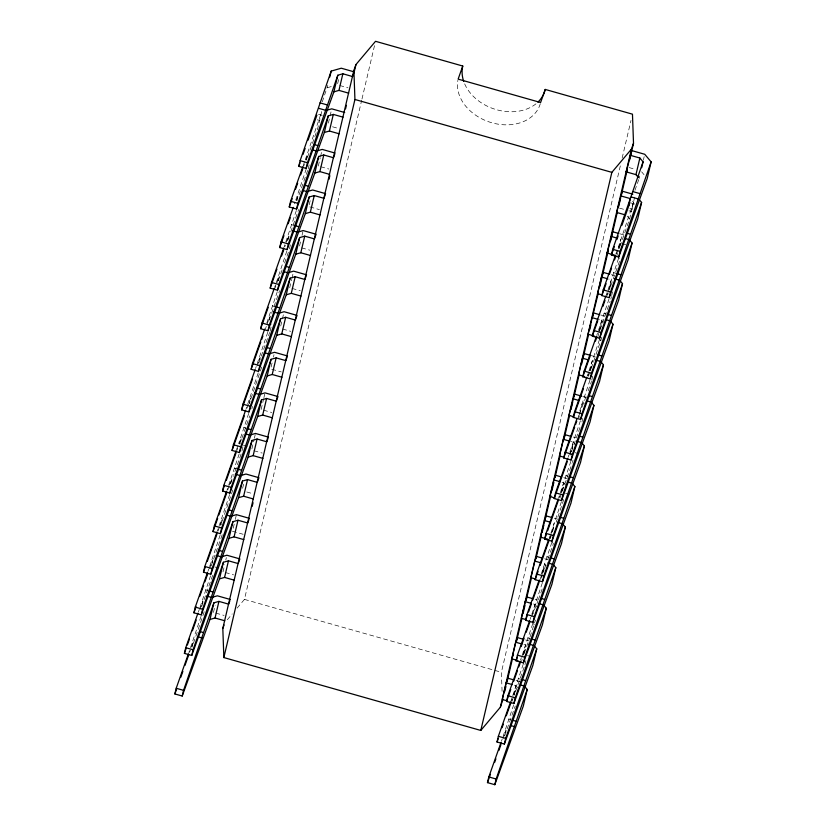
<?xml version="1.0" encoding="UTF-8"?>
<svg xmlns="http://www.w3.org/2000/svg" width="826" height="826" viewBox="0 0 826 826"><rect width="100%" height="100%" fill="white"/><g stroke="black" fill="none" stroke-linecap="round" stroke-linejoin="round"><path stroke-width="0.62" stroke-dasharray="4.13 3.1" d="M192.128 647.068L193.408 641.606L189.619 652.313M210.558 575.774L199.644 608.432M230.516 483.613L231.538 479.245L229.432 485.192M239.158 453.99L226.974 490.21M248.688 413.413L238.611 443.686M268.894 320.22L269.658 316.936L266.715 325.268M277.278 291.681L265.941 325.527M278.166 280.726L279.188 276.359L276.245 284.691M287.696 240.149L288.718 235.782L284.929 246.489M296.338 210.527L284.154 246.747M296.968 200.666L298.248 195.204L295.305 203.537M306.498 160.089L307.778 154.627L304.835 162.959M204.208 611.767L192.541 645.901M232.808 489.983L220.728 525.284L222.008 519.822L217.796 531.717M242.896 447.031L241.502 452.968L233.593 475.301M251.868 408.829L252.426 406.454M261.677 367.064L249.318 403.553L250.598 398.091L246.809 408.798M270.092 331.236L271.764 324.112M289.43 248.894L290.545 244.145M308.212 168.927L309.327 164.178M322.285 101.825L327.839 85.346M213.469 612.427L215.142 605.313M222.999 571.85L224.672 564.736M225.787 559.987L226.345 557.612M234.202 524.159L232.529 531.273L243.123 534.277M235.317 519.409L236.432 514.66M242.627 488.269L244.021 482.343M251.878 448.879L254.109 439.391M254.387 438.203L255.224 434.641M261.13 409.49L263.639 398.813M263.917 397.626L264.754 394.064M272.053 362.986L270.66 368.912L281.253 371.917M273.447 357.049L274.005 354.674M280.747 325.96L282.141 320.034M282.42 318.846L283.535 314.097M289.72 287.758L291.671 279.456M291.95 278.269L293.065 273.52M299.528 245.993L300.922 240.067M302.037 235.317L302.874 231.755M310.173 200.677L308.779 206.603L319.373 209.608M318.309 166.026L320.261 157.725M320.54 156.537L321.655 151.788M328.397 123.074L329.791 117.147M330.07 115.96L331.463 110.023M337.658 83.632L339.052 77.696M237.114 608.112L244.455 599.387L361.685 100.245M361.984 98.986L374.643 45.058M502.074 691.248L501.392 672.271L620.388 165.603M622.154 158.076L630.992 120.451M512.327 701.067L513.442 696.318M513.72 695.131L515.951 685.632L513.524 684.94M521.598 661.616L522.156 659.241M523.271 654.502L525.501 645.003L523.065 644.311M532.801 613.924L535.031 604.425L532.594 603.734M541.216 578.086L544.561 563.848L546.151 565.738M550.467 538.697L554.091 523.271M559.997 498.119L561.112 493.38M561.391 492.193L563.611 482.694L561.184 482.002M570.085 455.167L573.141 442.116L570.714 441.425M578.778 418.152L579.336 415.777M579.615 414.6L582.671 401.539L584.271 403.439M588.587 376.388L589.702 371.648M589.981 370.461L592.201 360.962L593.801 362.862M597.838 336.998L598.674 333.446M598.953 332.259L601.731 320.385L599.304 319.693M607.647 295.233L608.194 292.869M608.473 291.681L611.261 279.808L608.834 279.116M616.908 255.792L617.466 253.417M618.581 248.678L620.811 239.179M513.679 704.867L501.454 741.242M523.219 664.238L512.254 697.041M524.056 653.438L525.088 649.071L522.135 657.393M532.749 623.661L521.784 656.463M551.809 542.506L540.421 576.507M552.904 530.612L553.678 527.339L551.572 533.286M562.176 491.129L563.208 486.762L559.408 497.469M570.869 461.352L558.644 497.727M590.507 370.492L591.798 365.03L587.998 375.737M600.295 328.82L601.328 324.453L598.375 332.775M608.989 299.043L596.764 335.418M618.54 258.414L607.564 291.217M619.118 248.709L620.398 243.247L627.739 245.322M634.647 197.228L631.301 211.466L628.947 210.806M643.34 160.213L644.177 156.651M525.904 660.655L524.789 665.405L523.188 663.515M530.116 636.712L535.434 620.078M563.745 499.534L556.177 522.104M572.439 462.519L572.996 460.144M581.969 421.941L582.805 418.379M591.777 380.177L593.171 374.24M591.354 368.117L601.865 337.225M610.837 299.022L611.395 296.648M611.674 295.46L612.51 291.908M619.954 246.334L629.629 219.004L633.532 202.391L630.341 198.601M639.159 178.426L639.716 176.052M303.214 165.592L304.897 160.843M305.321 159.645L321.644 111.737L317.742 128.35L307.334 157.745M303.565 166.522L304.412 164.147M306.281 168.772L294.531 203.795M299.043 194.791L307.788 170.104M287.851 240.067L289.1 236.546M290.762 231.838L298.682 209.505M286.808 251.104L275.894 283.762M274.624 287.324L275.471 284.949M274.975 288.253L275.822 285.879M278.321 280.644L282.905 267.717M284.567 263.009L288.728 251.259M265.445 328.831L266.292 326.456M269.214 320.054L279.622 290.659M267.748 332.259L255.564 368.479M257.185 365.846L260.128 357.513L258.848 362.975L269.668 332.413M258.218 372.836L246.034 409.056M236.504 449.633L238.198 444.873M236.856 450.562L237.702 448.188M239.385 443.428L241.068 438.668L239.788 444.13L241.45 439.432M241.873 438.255L249.782 415.912M227.749 489.952L229.008 486.38M230.671 483.53L233.169 476.478M229.628 494.567L217.444 530.788M220.088 535.196L209.174 567.854M207.904 571.416L208.751 569.042M209.515 568.784L212.468 560.451L211.188 565.913L222.431 534.174M198.374 611.994L199.221 609.619M199.985 609.361L202.938 601.029L201.658 606.49L212.901 574.751M201.028 616.351L188.844 652.571M634.957 190.31L638.746 179.614M633.532 202.391L617.941 248.265M615.835 254.212L617.518 249.452M616.609 253.954L620.398 243.247M606.305 294.789L607.151 292.404M606.656 295.718L607.492 293.333M609.185 288.573L610.868 283.824L609.588 289.286L620.099 259.581L618.509 257.691M600.037 329.915L610.135 301.397M599.459 339.62L587.234 375.995M589.929 380.197L579.811 410.625M578.055 417.502L578.892 415.127M579.315 413.929L586.45 395.623M588.133 390.874L591.499 381.364M580.399 420.775L568.174 457.15M569.785 454.506L572.738 446.185L571.447 451.646L578.179 432.638M578.603 431.451L580.286 426.691M562.341 491.036L572.015 463.706M561.339 501.929L550.374 534.732M549.114 538.304L549.951 535.929M549.466 539.233L551.148 534.474M539.936 579.811L541.619 575.051M542.042 573.863L544.148 567.916L542.858 573.378L544.127 569.816M544.54 568.629L546.223 563.869M547.906 559.119L553.379 543.673L551.778 541.784M542.279 583.084L530.055 619.459M531.665 616.815L537.963 600.884M538.376 599.697L543.012 586.625M520.525 660.036L521.371 657.651M524.221 653.345L529.693 637.899M510.995 700.613L511.841 698.228M511.346 701.542L512.182 699.157M513.875 694.408L515.558 689.648L514.268 695.11L524.365 666.592M503.065 738.599L506.018 730.277L504.727 735.739L515.248 706.034M227.326 619.727L232.22 613.924M327.282 87.721L331.773 86.431M339.734 85.491L347.973 87.824M629.061 167.554L634.946 169.227M318.547 114.349L322.212 115.382M631.147 203.01L634.822 204.053M317.267 119.811L319.714 120.503M629.866 208.472L632.313 209.174M619.531 208.131L624.239 209.463M332.548 126.791L338.433 128.453M619.789 233.768L624.497 235.1M320.664 166.697L328.903 169.031M613.491 272.673L615.928 273.365M611.426 274.728L613.78 275.399M291.341 224.631L293.788 225.322M603.94 313.302L606.387 313.994M600.719 314.974L605.427 316.306M301.604 247.852L309.843 250.185M591.189 355.552L595.897 356.884M292.074 288.429L300.313 290.762M272.281 305.785L274.728 306.477M582.836 396.459L586.367 397.461M282.544 329.006L290.783 331.34M573.306 437.037L575.66 437.708M575.123 452.689L578.789 453.732M565.82 475.611L568.267 476.303M563.776 477.614L567.307 478.615M565.593 493.267L569.259 494.309M263.484 410.161L271.723 412.494M243.691 427.517L246.138 428.209M554.246 518.191L557.777 519.193M243.453 445.173L247.129 446.216M253.954 450.738L262.193 453.071M234.161 468.094L236.608 468.786M546.76 556.765L549.207 557.457M544.716 558.768L548.247 559.77M246.778 491.986L252.663 493.649M535.186 599.346L537.54 600.017M527.7 637.92L530.147 638.612M525.656 639.923L529.187 640.924M214.853 566.956L218.529 567.999M527.473 655.576L531.139 656.618M225.353 572.521L233.593 574.855M244.455 599.387L501.392 672.271M205.56 589.878L208.007 590.569M518.17 678.497L520.617 679.189M516.116 680.552L520.824 681.884M215.823 613.098L224.063 615.432M508.63 719.126L511.077 719.818M641.626 171.839L644.032 174.678M627.233 216.164L629.629 219.004M601.731 320.385L603.331 322.285M598.633 337.948L601.029 340.787M573.141 442.116L575.546 444.956M563.611 482.694L566.017 485.533M535.031 604.425L537.427 607.265M531.923 621.988L534.319 624.828M515.951 685.632L517.551 687.531M535.96 103.839A42.921 32.741 19.5 0 1 464.532 83.581M540.297 103.694A42.921 32.741 19.5 0 1 491.862 122.775A42.921 32.741 19.5 0 1 457.883 80.318"/><path stroke-width="1.24" d="M229.907 600.657L228.668 604.147L218.931 601.39L213.882 602.835L209.98 619.448L182.216 696.029L174.875 693.954L176.206 688.264L188.421 653.769M238.198 563.569L228.461 560.813L223.412 562.258L219.509 578.871L191.746 655.452L184.404 653.376L185.736 647.687L197.951 613.191M248.967 519.502L247.728 522.992L237.991 520.235L232.942 521.681L229.039 538.294L201.276 614.874L193.934 612.799L195.266 607.11L207.481 572.614M240.356 475.642L245.972 474.031L258.92 477.707L257.268 482.363L247.542 479.607L242.493 481.052L238.59 497.665L210.816 574.246L203.475 572.16L204.807 566.481L217.031 531.975M268.037 438.296L266.798 441.786L257.072 439.029L252.023 440.475L248.12 457.088L220.346 533.668L213.005 531.583L214.337 525.904L226.561 491.398M260.541 394.167L265.032 392.877L277.98 396.552L276.328 401.209L266.602 398.452L261.543 399.898L257.65 416.51L229.876 493.091L222.535 491.005L223.867 485.327L236.091 450.82M287.097 357.142L285.858 360.632L276.132 357.875L271.073 359.32L267.18 375.933L239.406 452.514L232.065 450.438L233.397 444.749L245.621 410.243M279.601 313.013L284.092 311.722L297.04 315.398L295.388 320.054L285.662 317.298L280.603 318.743L276.71 335.356L248.936 411.937L241.595 409.861L242.927 404.172L255.151 369.676M306.157 275.987L304.918 279.477L295.192 276.72L290.132 278.166L286.24 294.779L258.466 371.359L251.125 369.284L252.457 363.595L264.681 329.099M298.661 231.858L303.152 230.568L316.1 234.243L314.448 238.9L304.722 236.143L299.662 237.589L295.77 254.201L267.996 330.782L260.655 328.707L261.987 323.018L274.211 288.522M325.217 194.833L323.978 198.323L314.252 195.566L309.192 197.011L305.3 213.624L277.526 290.205L270.185 288.129L271.517 282.44L283.741 247.945M334.747 154.256L333.508 157.745L323.782 154.989L318.722 156.434L314.83 173.047L287.056 249.628L279.715 247.552L281.046 241.863L293.271 207.367M343.038 117.168L333.312 114.411L328.252 115.857L324.35 132.47L296.586 209.05L289.245 206.975L290.576 201.286L302.791 166.79M353.817 73.039L352.578 76.539L342.852 73.782L337.803 75.228L333.9 91.841L306.126 168.421L298.785 166.336L300.127 160.657L331.185 71.098L341.283 68.207L354.23 71.883M182.216 696.029L183.548 690.34L213.882 602.835M191.746 655.452L193.077 649.763L223.412 562.258M201.276 614.874L202.607 609.196L232.942 521.681M210.816 574.246L212.148 568.556L242.493 481.052M220.346 533.668L221.678 527.979L252.023 440.475M229.876 493.091L231.208 487.402L261.543 399.898M239.406 452.514L240.738 446.825L271.073 359.32M248.936 411.937L250.268 406.247L280.603 318.743M258.466 371.359L259.798 365.67L290.132 278.166M267.996 330.782L269.328 325.093L299.662 237.589M277.526 290.205L278.858 284.516L309.192 197.011M287.056 249.628L288.388 243.938L318.722 156.434M296.586 209.05L297.918 203.361L328.252 115.857M306.126 168.421L307.458 162.732L337.803 75.228M329.791 77.035L331.185 71.098M209.98 619.448L215.039 618.003L218.931 601.39M219.509 578.871L224.569 577.426L228.461 560.813M229.039 538.294L234.099 536.848L237.991 520.235M238.59 497.665L243.639 496.219L247.542 479.607M248.12 457.088L253.169 455.642L257.072 439.029M257.65 416.51L262.699 415.065L266.602 398.452M267.18 375.933L272.229 374.488L276.132 357.875M276.71 335.356L281.759 333.91L285.662 317.298M286.24 294.779L291.289 293.333L295.192 276.72M295.77 254.201L300.819 252.756L304.722 236.143M305.3 213.624L310.349 212.179L314.252 195.566M314.83 173.047L319.879 171.601L323.782 154.989M324.35 132.47L329.409 131.024L333.312 114.411M333.9 91.841L338.949 90.395L342.852 73.782M502.951 699.188L500.37 707.201L480.794 730.442L223.856 657.568L222.814 628.472L353.889 70.386L355.954 64.552L375.531 41.3L462.766 66.039A42.921 32.741 19.5 0 0 463.696 81.392M252.198 506.328L253.045 502.724M329.006 179.283L329.853 175.69M345.536 108.908L346.383 105.305M354.519 70.654L355.954 64.552M223.856 657.568L354.932 99.481L353.889 70.386M480.794 730.442L611.86 172.355L631.446 149.114L633.511 143.27L632.468 114.174L545.232 89.435A42.921 32.741 19.5 0 1 537.891 102.145M500.37 707.201L631.446 149.114M513.762 679.881L507.876 678.218L506.224 682.875L502.322 699.488L507.185 700.871M523.302 639.252L517.417 637.589L515.765 642.246L511.862 658.859L517.943 660.583M532.832 598.674L526.947 597.012L525.295 601.669L521.392 618.282L526.255 619.665M542.362 558.097L536.477 556.435L534.825 561.091L530.922 577.704L535.785 579.088M551.892 517.52L546.007 515.858L540.452 537.127L547.752 539.192M561.422 476.943L555.537 475.28L553.885 479.937L549.982 496.55L554.845 497.933M570.952 436.365L565.067 434.703L563.415 439.36L559.512 455.973L564.375 457.356M581.659 396.129L574.597 394.126L569.042 415.395L573.905 416.779M590.012 355.211L584.127 353.549L582.475 358.205L578.572 374.818L584.653 376.542M598.437 292.6L588.102 334.241L594.183 335.965M609.072 274.056L603.187 272.394L601.534 277.051L597.632 293.664L602.495 295.047M614.472 255.1L607.172 253.035L612.727 231.755L618.612 233.428M632.85 194.193L622.257 191.188L616.702 212.458L625.22 214.874M638.364 177.476L635.968 174.637L626.232 171.88L631.787 150.611L644.734 154.276L651.125 161.855L647.223 178.468L618.736 257.092L611.395 255.007L612.727 249.318L643.062 161.813L639.871 158.024L630.135 155.267M504.81 691.269L505.925 686.52M507.04 681.78L512.388 659.003M516.302 642.329L521.918 618.416M523.044 613.625L524.995 605.313M526.11 600.564L531.448 577.839M535.919 558.799L541.257 536.064M542.104 532.471L543.776 525.346M545.17 519.409L550.787 495.486M551.913 490.706L553.864 482.394M554.979 477.655L560.038 456.107M563.952 439.442L569.568 415.53M570.972 409.551L572.645 402.427M574.039 396.501L579.377 373.755M581.618 364.225L588.628 334.375M589.754 329.584L590.869 324.835M592.82 316.534L593.378 314.159M599.841 286.632L608.256 250.774M610.497 241.254L617.507 211.394M618.633 206.614L620.584 198.302M621.142 195.927L627.316 169.619M629.557 160.099L633.511 143.27M524.82 686.623L527.215 689.462L523.312 706.075L494.815 784.7L487.474 782.614L488.816 776.936L501.031 742.429M534.36 645.994L536.755 648.833L532.853 665.446L504.356 744.071L497.025 741.985L498.357 736.296L510.571 701.801M543.89 605.417L546.285 608.256L542.383 624.869L513.886 703.494L506.555 701.408L507.887 695.719L520.101 661.223M553.42 564.839L555.815 567.679L551.913 584.292L523.416 662.917L516.085 660.831L517.417 655.142L529.631 620.646M562.95 524.262L565.345 527.102L561.443 543.715L532.946 622.339L525.615 620.254L526.947 614.565L539.161 580.069M572.48 483.685L574.875 486.524L570.972 503.137L542.476 581.762L535.145 579.676L536.477 573.987L548.691 539.492M582.01 443.108L584.405 445.947L580.502 462.56L552.005 541.185L544.675 539.099L546.007 533.41L558.221 498.914M591.54 402.53L593.935 405.37L590.032 421.983L561.535 500.608L554.205 498.522L555.537 492.833L567.751 458.337M601.07 361.953L603.465 364.793L599.562 381.405L571.065 460.03L563.724 457.945L565.067 452.256L576.858 418.947M610.6 321.376L612.995 324.215L609.092 340.828L580.595 419.453L573.254 417.367L574.597 411.678L586.811 377.183M620.13 280.799L622.525 283.638L618.622 300.251L590.125 378.876L582.784 376.79L584.127 371.101L596.341 336.605M629.67 240.17L632.066 243.009L628.163 259.622L599.676 338.247L592.335 336.161L593.667 330.472L605.881 295.976M639.2 199.593L641.596 202.432L637.693 219.045L609.206 297.67L601.865 295.584L603.197 289.895L615.411 255.399M628.669 205.726L630.341 198.601L620.605 195.845M635.968 174.637L639.871 158.024M494.815 784.7L496.158 779.011L527.215 689.462M504.356 744.071L505.698 738.382L536.755 648.833M513.886 703.494L515.228 697.805L546.285 608.256M523.416 662.917L524.758 657.228L555.815 567.679M532.946 622.339L534.288 616.65L565.345 527.102M542.476 581.762L543.818 576.073L574.875 486.524M552.005 541.185L553.348 535.496L584.405 445.947M561.535 500.608L562.878 494.919L593.935 405.37M571.065 460.03L572.408 454.341L603.465 364.793M580.595 419.453L581.938 413.764L612.995 324.215M590.125 378.876L591.468 373.187L622.525 283.638M599.676 338.247L601.008 332.558L632.066 243.009M609.206 297.67L610.538 291.981L641.596 202.432M618.736 257.092L620.068 251.403L651.125 161.855M641.668 167.74L643.062 161.813M298.785 166.336L300.055 162.774M302.997 154.441L305.104 148.494M308.057 140.172L316.905 115.186M289.245 206.975L292.197 198.643M295.563 189.123L297.67 183.176M300.623 174.854L302.729 168.907M279.715 247.552L283.927 235.647M288.14 223.753L290.246 217.806M270.185 288.129L276.927 269.09M281.563 256.008L283.669 250.061M260.655 328.707L268.233 307.293M251.125 369.284L260.81 341.923M261.656 339.538L262.916 335.975M241.595 409.861L252.549 378.928M232.065 450.438L244.279 415.932M222.535 491.005L224.218 486.256M226.324 480.309L236.019 452.947M213.005 531.583L217.641 518.501M218.9 514.928L226.902 492.327M203.475 572.16L205.158 567.41M207.264 561.463L216.959 534.102M193.934 612.799L196.041 606.852M199.83 596.145L203.619 585.438M204.889 581.865L207.832 573.543M184.404 653.376L186.087 648.616M187.347 645.044L189.453 639.097M192.406 630.775L196.196 620.068M174.875 693.954L176.558 689.194M180.77 677.299L182.876 671.352M184.983 665.405L188.772 654.698M238.611 562.403L239.85 558.913L226.902 555.237L221.285 556.848M222.814 628.472L224.052 624.972M462.766 66.039L458.131 79.131L540.596 102.517L545.232 89.435M626.232 171.88L627.058 169.547M607.172 253.035L607.998 250.701M611.395 255.007L614.337 246.685M616.867 239.54L618.127 235.978M621.926 225.271L629.928 202.669M601.865 295.584L606.077 283.69M609.443 274.17L611.55 268.223M614.503 259.901L615.762 256.328M592.335 336.161L597.807 320.695M602.866 306.425L604.973 300.478M582.784 376.79L590.373 355.376M595.422 341.107L596.692 337.535M573.254 417.367L583.373 388.819M563.724 457.945L574.679 427.021M575.526 424.636L576.785 421.074M554.205 498.522L567.255 461.651M544.675 539.099L546.358 534.339M547.617 530.777L558.149 501.031M535.145 579.676L538.087 571.355M540.194 565.407L549.042 540.421M512.688 656.525L513.514 654.202M525.615 620.254L527.298 615.494M528.557 611.932L531.51 603.6M532.77 600.037L539.089 582.185M516.085 660.831L517.344 657.269M521.134 646.562L524.087 638.23M526.193 632.282L529.982 621.575M506.555 701.408L510.767 689.514M513.71 681.182L517.499 670.485M518.769 666.912L520.029 663.34M497.025 741.985L498.285 738.413M502.074 727.716L503.344 724.144M506.286 715.812L510.922 702.73M487.474 782.614L490.427 774.292M494.64 762.398L495.899 758.826M498.852 750.504L500.959 744.556M326.125 110.447L331.742 108.836L344.69 112.512M316.595 151.024L322.212 149.413L335.16 153.089M308.191 191.281L312.682 189.99L325.63 193.666M289.131 272.435L293.622 271.145L306.57 274.821M270.071 353.59L274.562 352.299L287.51 355.975M251.011 434.744L255.502 433.454L268.45 437.13M231.941 515.951L236.432 514.66L249.38 518.336M212.881 597.105L217.372 595.814L230.32 599.49M338.949 90.395L348.675 93.152M354.932 99.481L611.86 172.355M319.941 102.847L327.282 104.933M632.54 191.518L639.882 193.594M318.66 108.309L326.002 110.395M631.26 196.98L638.601 199.056M329.409 131.024L339.135 133.781M314.066 144.519L317.742 145.562M626.686 233.128L630.352 234.171M625.406 238.6L629.071 239.633M312.786 149.981L316.451 151.024M611.075 236.422L617.156 238.146M300.127 160.657L307.458 162.732M612.727 249.318L620.068 251.403M319.879 171.601L329.605 174.358M304.536 185.096L308.212 186.139M617.156 273.705L620.822 274.748M614.647 278.827L619.541 280.21M303.256 190.558L306.921 191.601M601.534 277.051L607.616 278.775M603.197 289.895L610.538 291.981M290.576 201.286L297.918 203.361M310.349 212.179L320.075 214.936M295.006 225.674L298.682 226.716M607.616 314.345L611.281 315.387M593.657 312.971L599.542 314.634M292.497 230.795L297.391 232.178M606.325 319.807L610.001 320.849M592.005 317.628L598.086 319.352M593.667 330.472L601.008 332.558M281.046 241.863L288.388 243.938M300.819 252.756L310.545 255.513M285.476 266.251L289.152 267.294M598.086 354.922L601.751 355.965M284.196 271.713L287.861 272.756M595.577 360.033L600.471 361.427M582.475 358.205L588.556 359.93M271.517 282.44L278.858 284.516M584.127 371.101L591.468 373.187M291.289 293.333L301.015 296.09M275.946 306.828L279.622 307.871M588.556 395.499L592.221 396.532M273.447 311.949L278.331 313.333M587.265 400.961L590.941 402.004M572.945 398.782L579.026 400.507M261.987 323.018L269.328 325.093M574.597 411.678L581.938 413.764M281.759 333.91L291.485 336.667M266.416 347.405L270.092 348.448M579.026 436.076L582.691 437.109M265.136 352.867L268.801 353.91M576.517 441.187L581.411 442.581M563.415 439.36L569.496 441.084M252.457 363.595L259.798 365.67M565.067 452.256L572.408 454.341M272.229 374.488L281.955 377.245M256.886 387.983L260.562 389.025M569.496 476.654L573.161 477.686M254.387 393.093L259.271 394.487M568.205 482.116L571.881 483.158M553.885 479.937L559.966 481.661M242.927 404.172L250.268 406.247M555.537 492.833L562.878 494.919M262.699 415.065L272.425 417.822M247.356 428.56L251.032 429.603M559.966 517.231L563.631 518.263M246.076 434.022L249.741 435.065M557.457 522.342L562.351 523.736M544.355 520.514L550.436 522.239M233.397 444.749L240.738 446.825M546.007 533.41L553.348 535.496M253.169 455.642L262.895 458.399M237.826 469.137L241.502 470.18M550.436 557.808L554.101 558.841M235.327 474.248L240.211 475.642M547.927 562.919L552.821 564.313M534.825 561.091L540.906 562.816M223.867 485.327L231.208 487.402M536.477 573.987L543.818 576.073M243.639 496.219L253.365 498.976M228.296 509.714L231.972 510.757M540.906 598.385L544.571 599.418M227.016 515.176L230.681 516.219M538.397 603.496L543.291 604.89M525.295 601.669L531.376 603.393M214.337 525.904L221.678 527.979M526.947 614.565L534.288 616.65M234.099 536.848L243.825 539.605M218.756 550.343L222.431 551.386M531.376 638.963L535.042 639.995M528.867 644.073L533.761 645.467M216.247 555.464L221.141 556.848M515.765 642.246L521.846 643.97M204.807 566.481L212.148 568.556M517.417 655.142L524.758 657.228M224.569 577.426L234.295 580.182M209.226 590.92L212.901 591.963M521.846 679.54L525.512 680.572M520.566 685.002L524.231 686.045M206.717 596.042L211.611 597.425M506.224 682.875L512.306 684.599M507.887 695.719L515.228 697.805M195.266 607.11L202.607 609.196M215.039 618.003L224.765 620.76M199.696 631.498L203.372 632.54M512.306 720.169L515.971 721.212M198.416 636.96L202.081 638.002M511.015 725.631L514.691 726.673M498.357 736.296L505.698 738.382M185.736 647.687L193.077 649.763M176.206 688.264L183.548 690.34M488.816 776.936L496.158 779.011"/></g></svg>
